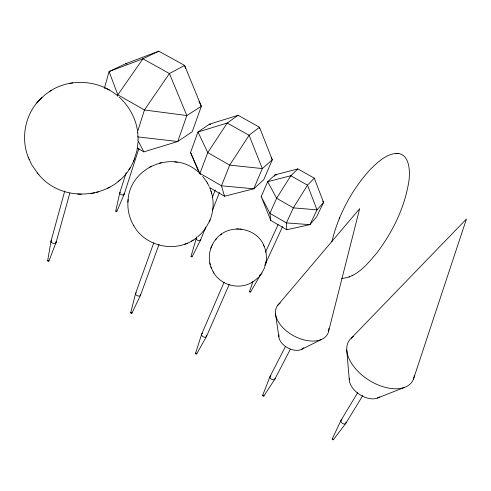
<?xml version="1.0" encoding="UTF-8"?>
<svg xmlns="http://www.w3.org/2000/svg" width="491" height="491" viewBox="0 0 491 491"><rect width="100%" height="100%" fill="white"/><g stroke="black" fill="none" stroke-linecap="round" stroke-linejoin="round"><path stroke-width="0.74" d="M127.973 201.138C127.329 209.712 129.415 218.47 133.847 225.835M138.088 141.893L136.952 150.645L134.27 159.458M196.21 238.466L191.005 256.523L191.895 256.934L191.736 256.29M138.978 148.221L124.168 194.227L116.827 211.455L116.625 211.069M128.022 200.567C129.593 167.437 172.734 149.16 197.652 171.463M116.84 211.412L116.244 211.596L115.741 211.136L119.761 192.865L126.181 172.685M127.899 202.132L128.102 199.53M260.046 275.592L250.557 292.028L250.189 291.476M266.054 262.2C266.975 256.842 266.288 251.22 264.133 246.224M47.664 260.746L50.996 241.296M261.537 273.536L264.397 268.172L265.962 262.716M265.834 263.458L266.183 261.476M331.818 241.781C338.342 214.954 351.752 189.692 370.404 169.321C377.53 162.398 385.674 154.364 396.133 153.444M130.71 312.73L135.571 293.471L153.812 242.72M328.589 331.351L359.67 208.65L277.519 305.598M51.015 241.155L64.757 191.005M56.115 242.37L69.839 193.08M104.331 88.374L109.076 71.582L125.53 63.781L158.802 51.174L184.622 65.432L201.341 106.289L192.239 131.686L177.754 141.518L143.845 151.866L137.308 148.067M117.41 96.267L117.84 94.818L142.924 58.797L158.802 51.174M215.819 239.369C209.43 247.01 207.546 258.106 211.081 267.423M190.999 256.394L191.392 256.198M137.357 132.361L144.446 109.99L169.426 73.552L184.622 65.432L185.488 68.353M195.547 353.293L201.678 334.132M252.982 281.527L249.483 291.58L249.894 292.12L250.557 292.022M413.379 379.322L466.45 218.992L351.188 338.262M115.747 211.112L116.103 210.915M199.407 173.642L190.551 152.486L197.977 132.024L209.295 124.235L238.086 115.287L259.463 127.206L272.29 159.778L263.771 179.663L253.761 188.802L224.534 196.24L209.657 187.599M140.586 295.066L159.016 244.475M209.878 220.428C213.53 211.707 214.119 201.746 211.504 192.662M210.854 248.262L211.136 247.507M211.21 247.311L211.498 246.543M48.91 261.04L56.06 242.536M196.247 238.325L196.811 236.901M212.468 197.087L215.261 189.974M262.66 395.378L270.038 376.585M200.598 240.007L205.674 227.229M212.443 210.191L219.495 192.447M38.574 174.409C63.855 205.692 118.908 198.45 133.742 160.723M133.454 161.422L134.546 158.777M205.06 229.021L209.448 221.404M209.215 221.95L210.105 219.888M201.666 334.162L224.08 282.251M261.212 196.633L267.669 181.688L275.021 174.87L297.871 168.916L314.277 178.147L323.575 202.433L316.499 217.053L309.895 224.651L286.793 229.733L270.78 220.447L261.212 196.633L269.909 213.358L270.78 220.447M274.414 176.275L275.021 174.87L276.55 175.023M229.205 284.485L206.558 336.298L196.744 353.833M339.189 218.882L339.668 217.789M265.496 252.208L278.121 224.497M249.489 291.556L249.999 291.402M260.009 275.66L260.647 274.279M264.784 265.287L282.601 226.554M212.425 244.549L212.063 245.297M332.241 438.899L341.055 420.253L357.687 392.677M131.913 313.184L140.475 295.312M192.067 256.811L200.549 240.117M270.13 376.376L285.455 346.48M274.917 379.034L290.39 349.187M345.799 423.359L362.788 395.494M128.881 169.69L130.44 167.235M263.839 396.01L274.843 379.15M260.678 274.757L261.427 273.702M261.059 274.236L261.899 273.002M197.646 236.901L201.347 233.489L204.802 229.365M204.317 230.034L205.545 228.358M333.364 439.715L345.652 423.537M37.868 101.655C24.63 116.625 20.91 139.088 28.368 157.593M215.954 239.203C228.432 222.871 257.296 227.008 264.293 246.586M215.408 239.86L216.359 238.712M38.065 101.434L44.92 94.8L51.352 90.332M36.715 102.987L41.974 97.353M314.277 178.147L307.501 185.168L293.354 207.865L286.406 222.902L286.793 229.733M258.309 277.507L254.602 280.711L251.202 282.816M297.871 168.916L290.819 175.735L276.623 198.272L269.909 213.358L286.406 222.902L309.895 224.651L317.026 209.853L323.575 202.433L322.796 201.138M118 181.621L118.791 180.94M119.325 180.479L120.111 179.804M220.391 234.907L220.913 234.526M221.067 234.403L221.588 234.023M238.086 115.287L227.235 123.026L197.977 132.024L207.767 152.591L229.684 165.129L262.329 168.573L272.29 159.778L271.161 157.771M195.713 238.405C176.465 253.301 145.483 247.047 133.718 225.627M341.613 278.415C356.877 277.489 367.556 263.759 376.732 253.08C392.438 232.329 404.461 208.153 408.69 182.314C410.402 172.648 410.151 152.271 395.562 153.438M49.794 91.283C70.152 77.885 98.832 79.898 117.392 95.616M191.49 241.13L192.19 240.719M192.601 240.473L193.301 240.056M107.431 188.409L108.345 187.93M109.014 187.574L109.929 187.096M149.663 167.112L150.399 166.725M150.798 166.51L151.529 166.13M251.748 282.528C239.117 289.935 221.324 285.461 213.775 272.886M301.247 349.555L321.415 339.465M349.033 277.053L349.684 276.752M352.096 275.623L352.869 275.261M187.433 243.143L184.745 244.199M377.297 398.109L404.756 387.295M96.623 192.404L98.347 191.944M159.311 163.19L161.3 162.705M90.884 193.595L92.603 193.282M92.891 193.221L94.634 192.902M69.986 83.304L71.06 83.132M71.717 83.028L72.785 82.856M236.552 228.935L237.221 228.929M237.834 228.916L238.473 228.91M397.82 153.468L398.195 153.474M77.639 194.062L79.278 194.148M79.659 194.154L81.34 194.24M239.743 228.959L240.345 229.021M241.02 229.088L241.59 229.144M137.505 136.866L177.754 141.518L186.85 115.545L201.341 106.289L198.941 101.49M209.295 124.235L210.817 124.426M174.661 161.92L175.661 162.048M176.355 162.14L177.319 162.263M125.53 63.781L127.034 64.014M105.43 88.049L109.315 90.037M119.086 97.071C128.734 105.62 135.35 117.496 137.431 130.225M28.208 157.181L31.725 164.73L37.531 173.176M37.298 172.906L38.863 174.741M202.648 176.33L206.723 181.842M210.915 266.994L213.284 272.075M213.131 271.83L213.91 273.094M207.478 183.112L209.178 186.359M206.625 181.688L207.607 183.321M137.695 139.99L143.845 151.866M190.551 152.486L200.445 174.704M263.624 245.077L263.765 245.402M209.866 187.918L211.67 193.233M28.975 159.078L29.104 159.415M211.363 268.154L211.511 268.546M211.032 191.067L211.179 191.588M224.534 196.24L221.484 185.801L229.684 165.129L249.078 135.283L259.463 127.206L259.641 128.679M209.823 262.924L209.945 263.477M210.093 264.133L210.209 264.655M275.463 313.596L278.851 336.851M137.738 132.374L138.161 139.763M346.75 349.985L349.279 379.831M414.343 375.603A37.598 22.255 32.6 0 1 368.33 379.776A37.598 22.255 32.6 0 1 353.704 336.415M379.518 396.894A18.37 11.354 33.3 0 1 360.455 395.052A18.37 11.354 33.3 0 1 349.291 378.487M345.916 421.953A2.842 1.866 34.5 0 1 344.479 423.978A2.842 1.866 34.5 0 1 341.239 422.07A2.842 1.866 34.5 0 1 341.914 419.602M333.383 439.193A0.7 0.473 35.2 0 1 333.088 439.826A0.7 0.473 35.2 0 1 332.235 439.261A0.7 0.473 35.2 0 1 332.659 438.715M328.878 328.424A28.84 17.51 28.2 0 1 294.238 336.114A28.84 17.51 28.2 0 1 280.263 302.941M303.726 347.788A14.165 8.906 28.5 0 1 288.082 348.045A14.165 8.906 28.5 0 1 278.937 334.911M275.046 378.107A2.737 1.835 29.2 0 1 271.633 379.31A2.737 1.835 29.2 0 1 270.854 375.775M263.777 395.488A0.675 0.466 29.6 0 1 263.569 396.169A0.675 0.466 29.6 0 1 262.679 395.672A0.675 0.466 29.6 0 1 263.139 395.132M259.978 274.715A2.369 1.399 24.8 0 1 259.064 276.218M200.555 239.301A2.332 1.356 21.4 0 1 198.02 240.467A2.332 1.356 21.4 0 1 196.645 237.877M123.99 193.448A2.308 1.289 17.4 0 1 123.155 194.939A2.308 1.289 17.4 0 1 120.258 194.08A2.308 1.289 17.4 0 1 120.277 192.343M140.573 294.312A2.633 1.712 18.7 0 1 137.394 295.809A2.633 1.712 18.7 0 1 136.265 292.667M131.834 312.736A0.651 0.436 18.4 0 1 131.594 313.368A0.651 0.436 18.4 0 1 130.716 312.908A0.651 0.436 18.4 0 1 131.324 312.472M206.49 335.108A2.67 1.78 23.7 0 1 205.232 337.157A2.67 1.78 23.7 0 1 201.936 335.721A2.67 1.78 23.7 0 1 202.58 333.401M196.652 353.391A0.657 0.448 23.7 0 1 196.406 354.048A0.657 0.448 23.7 0 1 195.528 353.532A0.657 0.448 23.7 0 1 196.148 353.09M55.974 241.547A2.621 1.608 13.7 0 1 54.857 243.37A2.621 1.608 13.7 0 1 51.586 242.517A2.621 1.608 13.7 0 1 51.616 240.406M48.603 260.537A0.644 0.405 13.1 0 1 48.762 261.2A0.644 0.405 13.1 0 1 47.768 261.016A0.644 0.405 13.1 0 1 48.075 260.439M207.767 152.591L199.96 173.348L221.484 185.801L253.761 188.802L262.329 168.573L249.078 135.283L227.235 123.026L207.767 152.591M142.924 58.797L109.076 71.582L117.84 94.818L144.446 109.99L186.85 115.545L169.426 73.552L142.924 58.797M290.819 175.735L267.669 181.688L276.623 198.272L293.354 207.865L317.026 209.853L307.501 185.168L290.819 175.735"/></g></svg>
